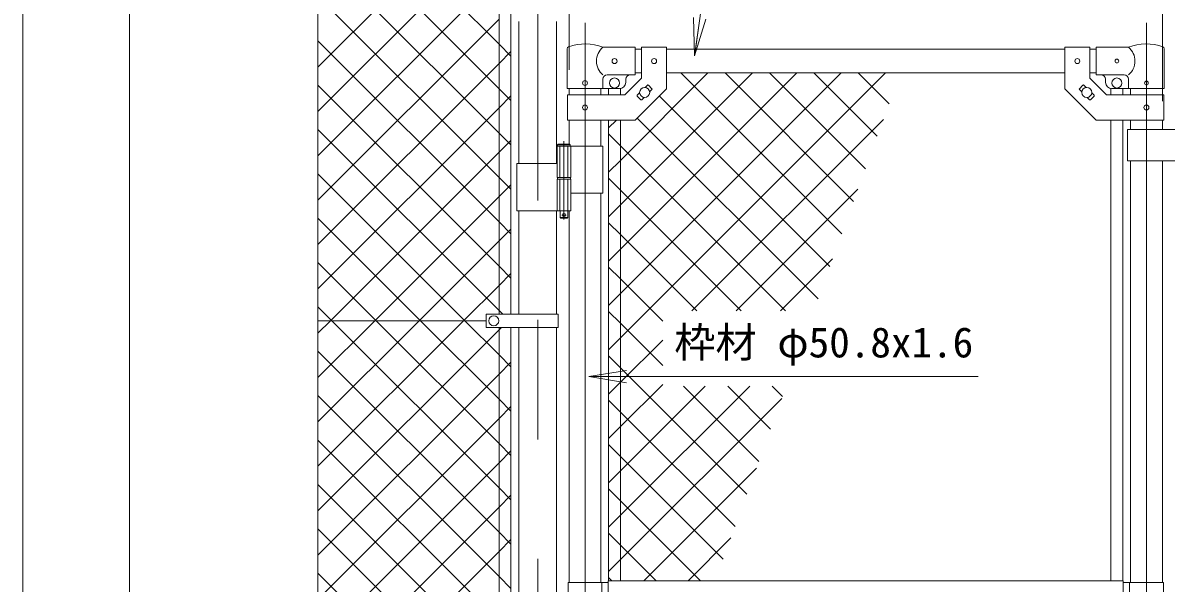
# Model space of a CAD drawing. Units: millimetres, scale not verified. Extents: x -6300 to 6300, y -4455 to 4455.
# Drawn here: x 283 to 2104, y 93 to 986 of the extents above; entities that cross this region are included whole.
import ezdxf
from ezdxf.enums import TextEntityAlignment as Align

# ---------------------------------------------------------------- set-up
doc = ezdxf.new("R2010")
doc.units = ezdxf.units.MM
doc.header["$LTSCALE"] = 30
doc.linetypes.add('DASHED', pattern=[7.5, 6, -1.5])
doc.linetypes.add('USER1', pattern=[50.8, 31.75, -6.35, 6.35, -6.35])
for name, color, linetype, lineweight in [('0-0_D-STR-TXT', 7, 'Continuous', 9), ('0-3_D-BMK', 2, 'USER1', 13), ('0-4_D-STR1', 1, 'Continuous', 18), ('0-5_D-STR3', 3, 'Continuous', 13), ('0-6_D-STR-DIM', 7, 'Continuous', 9), ('0-7_0', 7, 'Continuous', 9), ('0-B_D-STR2', 7, 'Continuous', 9)]:
    doc.layers.add(name, color=color, linetype=linetype, lineweight=lineweight)
doc.styles.add('ＭＳ ゴシック', font='')
doc.styles.get('ＭＳ ゴシック').set_extended_font_data('MS Gothic')

# ---------------------------------------------------------------- blocks, each defined once
blk = doc.blocks.new('_Open')
at = {"layer": '0-7_0'}
blk.add_line((-30, 5), (0, 0), dxfattribs=at)
blk.add_lwpolyline([(-30, -5), (0, 0), (-30, 0)], dxfattribs=at)

msp = doc.modelspace()

# ---------------------------------------------------------------- linework, layer by layer
at = {"layer": '0-0_D-STR-TXT'}
for points in [[(1943.84, 1330.93), (1407.64, 1330.93), (1352.65, 935.38)], [(1803.9, 421.81), (1383.07, 421.81), (1185.92, 421.81)]]:
    msp.add_lwpolyline(points, dxfattribs=at)
at = {"layer": '0-3_D-BMK'}
for p, q in [((1102.51, 3179.08), (1102.51, -1266.74)), ((1177.91, 985.57), (1177.91, -852.82)), ((2072.11, 985.57), (2072.11, -852.82)), ((1144.35, 797.26), (1144.35, 672.37)), ((1147.98, 679.34), (1140.73, 679.34))]:
    msp.add_line(p, q, dxfattribs=at)
at = {"layer": '0-4_D-STR1'}
for p, q in [((1072.26, 987.94), (1072.26, 761.34)), ((1132.76, 987.94), (1132.76, 761.34)), ((1257.91, 943.84), (1267.91, 943.84)), ((1307.91, 943.84), (1942.11, 943.84)), ((1982.11, 943.84), (1992.11, 943.84)), ((1257.91, 905.84), (1267.91, 905.84)), ((1307.91, 905.84), (1942.11, 905.84)), ((1982.11, 905.84), (1992.11, 905.84)), ((1152.51, 880.84), (1152.51, 870.79)), ((1203.31, 880.84), (1203.31, 870.79)), ((2046.71, 880.84), (2046.71, 870.79)), ((2097.51, 880.84), (2097.51, 870.79)), ((1152.51, 830.79), (1152.51, 792.34)), ((1203.31, 830.79), (1203.31, 789.34)), ((2046.71, 830.79), (2046.71, 815.79)), ((2097.51, 830.79), (2097.51, 815.79)), ((2046.71, 765.79), (2046.71, 93.84)), ((2097.51, 765.79), (2097.51, 93.84)), ((1203.31, 714.34), (1203.31, 93.84)), ((1072.26, 686.34), (1072.26, 521.34)), ((1132.76, 686.34), (1132.76, 521.34)), ((1152.51, 686.34), (1152.51, 93.84)), ((1072.26, 500.34), (1072.26, -136.66)), ((1132.76, 500.34), (1132.76, -136.66))]:
    msp.add_line(p, q, dxfattribs=at)
at = {"layer": '0-5_D-STR3'}
for p, q in [((1041.01, 1158.54), (1041.01, 521.34)), ((1060.01, 1158.54), (1060.01, 521.34)), ((1267.91, 947.04), (1267.91, 897.36)), ((1267.91, 947.04), (1307.91, 947.04)), ((1307.91, 947.04), (1307.91, 880.79)), ((1942.11, 947.04), (1942.11, 880.79)), ((1982.11, 947.04), (1942.11, 947.04)), ((1982.11, 947.04), (1982.11, 897.36)), ((1149.36, 880.84), (1149.36, 944.53)), ((1257.91, 946.84), (1206.46, 946.84)), ((1257.91, 946.84), (1257.91, 902.84)), ((1992.11, 946.84), (2043.56, 946.84)), ((1992.11, 946.84), (1992.11, 902.84)), ((2100.66, 880.84), (2100.66, 944.53)), ((1206.46, 880.84), (1206.46, 895.84)), ((1257.91, 902.84), (1213.46, 902.84)), ((1241.34, 870.79), (1267.91, 897.36)), ((1242.91, 895.84), (1242.91, 890.84)), ((2008.68, 870.79), (1982.11, 897.36)), ((1992.11, 902.84), (2036.56, 902.84)), ((2007.11, 895.84), (2007.11, 890.84)), ((2043.56, 880.84), (2043.56, 895.84)), ((1149.36, 880.84), (1206.46, 880.84)), ((1206.46, 880.84), (1232.91, 880.84)), ((1215.41, 880.84), (1215.41, 870.79)), ((1234.41, 880.84), (1234.41, 870.79)), ((1273.79, 882.74), (1277.51, 886.46)), ((1278.92, 886.46), (1284.58, 880.8)), ((1280.86, 875.67), (1284.58, 879.38)), ((1971.1, 886.46), (1965.44, 880.8)), ((1969.16, 875.67), (1965.44, 879.38)), ((1976.23, 882.74), (1972.52, 886.46)), ((2015.61, 880.84), (2015.61, 870.79)), ((2043.56, 880.84), (2017.11, 880.84)), ((2034.61, 880.84), (2034.61, 870.79)), ((2100.66, 880.84), (2043.56, 880.84)), ((1150.21, 870.79), (1241.34, 870.79)), ((1150.21, 870.79), (1150.21, 830.79)), ((1261.24, 870.19), (1264.96, 873.91)), ((1261.24, 868.78), (1266.9, 863.12)), ((1268.32, 863.12), (1272.03, 866.84)), ((1981.71, 863.12), (1977.99, 866.84)), ((1988.78, 868.78), (1983.12, 863.12)), ((1988.78, 870.19), (1985.06, 873.91)), ((2099.81, 870.79), (2008.68, 870.79)), ((2099.81, 870.79), (2099.81, 830.79)), ((1215.41, 830.79), (1215.41, 96.34)), ((1234.41, 830.79), (1234.41, 96.34)), ((2015.61, 830.79), (2015.61, 96.34)), ((2034.61, 830.79), (2034.61, 96.34)), ((2161.91, 815.79), (2041.91, 815.79)), ((2041.91, 815.79), (2041.91, 765.79)), ((1133.55, 789.34), (1133.55, 739.34)), ((1206.46, 789.34), (1133.55, 789.34)), ((1134.35, 791.34), (1135.35, 792.34)), ((1134.35, 791.34), (1134.35, 789.34)), ((1134.35, 791.34), (1154.35, 791.34)), ((1153.35, 792.34), (1135.35, 792.34)), ((1155.15, 789.34), (1155.15, 739.34)), ((1206.46, 789.34), (1206.46, 714.34)), ((2161.91, 765.79), (2041.91, 765.79)), ((1133.55, 761.34), (1069.21, 761.34)), ((1069.21, 761.34), (1069.21, 686.34)), ((1155.15, 739.34), (1133.55, 739.34)), ((1155.15, 736.34), (1133.55, 736.34)), ((1133.55, 736.34), (1133.55, 686.34)), ((1133.85, 739.34), (1133.85, 736.34)), ((1154.85, 736.34), (1133.85, 736.34)), ((1154.85, 739.34), (1154.85, 736.34)), ((1155.15, 736.34), (1155.15, 686.34)), ((1206.46, 714.34), (1155.26, 714.34)), ((1155.15, 686.34), (1069.21, 686.34)), ((1139.35, 674.34), (1138.35, 675.34)), ((1149.35, 674.34), (1139.35, 674.34)), ((1149.35, 674.34), (1150.35, 675.34)), ((1150.35, 686.34), (1150.35, 675.34)), ((752.51, 510.84), (1020.51, 510.84)), ((1020.51, 521.34), (1020.51, 500.34)), ((1135.31, 521.34), (1020.51, 521.34)), ((1135.31, 521.34), (1135.31, 500.34)), ((1135.31, 500.34), (1020.51, 500.34)), ((1041.01, 500.34), (1041.01, -136.66)), ((1060.01, 500.34), (1060.01, -136.66)), ((1150.91, 93.84), (1150.91, 43.84)), ((1150.91, 93.84), (1215.01, 93.84)), ((1204.91, 93.84), (1204.91, 43.84)), ((2035.01, 96.34), (1215.01, 96.34)), ((1215.01, 41.34), (1215.01, 96.34)), ((2035.01, 75.34), (2035.01, 96.34)), ((2099.11, 93.84), (2035.01, 93.84)), ((2045.11, 93.84), (2045.11, 75.34)), ((2099.11, 93.84), (2099.11, 75.34))]:
    msp.add_line(p, q, dxfattribs=at)
at = {"layer": '0-5_D-STR3', "linetype": 'DASHED'}
for p, q in [((1138.05, 789.34), (1138.05, 739.34)), ((1150.65, 789.34), (1150.65, 739.34)), ((1138.05, 736.34), (1138.05, 686.34)), ((1150.65, 736.34), (1150.65, 686.34))]:
    msp.add_line(p, q, dxfattribs=at)
at = {"layer": '0-5_D-STR3'}
for points in [[(1150.21, 830.79), (1257.91, 830.79), (1307.91, 880.79)], [(2099.81, 830.79), (1992.11, 830.79), (1942.11, 880.79)], [(1153.35, 792.34), (1154.35, 791.34), (1154.35, 789.34)], [(1138.35, 686.34), (1138.35, 675.34), (1150.35, 675.34)]]:
    msp.add_lwpolyline(points, dxfattribs=at)
for centre, radius in [((1224.91, 924.84), 4), ((1287.91, 924.79), 4), ((1962.11, 924.79), 4), ((2025.11, 924.84), 3), ((1177.91, 889.84), 4), ((1224.91, 889.84), 8), ((2025.11, 889.84), 8), ((2072.11, 889.84), 3), ((1272.91, 874.79), 8), ((1977.11, 874.79), 8), ((1177.91, 850.79), 4), ((2072.11, 850.79), 4), ((1144.35, 679.34), 2.5), ((1032.51, 510.84), 8)]:
    msp.add_circle(centre, radius, dxfattribs=at)
for centre, radius, start, end in [((1152.66, 944.53), 3.3, 109.22051, 180), ((1177.91, 872.11), 80, 69.0916, 109.22051), ((2072.11, 872.11), 80, 70.77949, 110.9084), ((2097.36, 944.53), 3.3, 0, 70.77949), ((1224.66, 924.84), 28.55, 129.59418, 230.40582), ((2025.37, 924.84), 28.55, 309.59418, 50.40582), ((1213.46, 895.84), 7, 90, 180), ((1249.91, 895.84), 7, 90, 180), ((2000.11, 895.84), 7, 0, 90), ((2036.56, 895.84), 7, 0, 90), ((1232.91, 890.84), 10, 270, 0), ((1278.22, 885.75), 1, 45, 135), ((1283.87, 880.09), 1, 315, 45), ((1966.15, 880.09), 1, 135, 225), ((1971.81, 885.75), 1, 45, 135), ((2017.11, 890.84), 10, 180, 270), ((1261.95, 869.49), 1, 135, 225), ((1267.61, 863.83), 1, 225, 315), ((1982.42, 863.83), 1, 225, 315), ((1988.07, 869.49), 1, 315, 45)]:
    msp.add_arc(centre, radius, start, end, dxfattribs=at)
at = {"layer": '0-6_D-STR-DIM'}
for p, q in [((1152.51, 910.84), (1152.51, 3423.84)), ((2097.51, 860.79), (2097.51, 3423.84)), ((2097.51, 860.79), (2097.51, 3423.84)), ((282.51, -796.16), (282.51, 3083.84)), ((452.51, -746.16), (452.51, 3083.84)), ((752.51, -949.16), (752.51, 1143.19))]:
    msp.add_line(p, q, dxfattribs=at)
at = {"layer": '0-B_D-STR2'}
for p, q in [((752.51, 915.19), (1006.16, 1168.84)), ((1041.01, 951.49), (823.66, 1168.84)), ((752.51, 844.48), (1041.01, 1132.98)), ((1041.01, 810.06), (752.51, 1098.56)), ((752.51, 773.77), (1041.01, 1062.27)), ((1041.01, 739.35), (752.51, 1027.85)), ((752.51, 703.06), (1041.01, 991.56)), ((1041.01, 668.64), (752.51, 957.14)), ((1060.01, 932.49), (1041.01, 951.49)), ((1041.01, 920.85), (1060.01, 939.85)), ((752.51, 632.35), (1041.01, 920.85)), ((1234.41, 766.46), (1373.79, 905.84)), ((1234.41, 695.75), (1444.5, 905.84)), ((1234.41, 625.04), (1515.21, 905.84)), ((1234.41, 554.33), (1585.92, 905.84)), ((1234.41, 483.62), (1656.63, 905.84)), ((1586.8, 649.35), (1330.3, 905.84)), ((1605.67, 701.19), (1401.02, 905.84)), ((1624.54, 753.03), (1471.73, 905.84)), ((1643.4, 804.87), (1542.44, 905.84)), ((1662.27, 856.71), (1613.15, 905.84)), ((1041.01, 597.93), (752.51, 886.43)), ((1041.01, 850.14), (1060.01, 869.14)), ((1567.93, 597.5), (1296.28, 869.15)), ((752.51, 561.64), (1041.01, 850.14)), ((1215.41, 818.18), (1228.02, 830.79)), ((1549.06, 545.66), (1260.92, 833.8)), ((1348.09, 526.59), (1653.15, 831.65)), ((1060.01, 791.06), (1041.01, 810.06)), ((1234.41, 789.6), (1215.41, 808.6)), ((1041.01, 779.43), (1060.01, 798.43)), ((1497.42, 526.59), (1234.41, 789.6)), ((772.42, 510.84), (1041.01, 779.43)), ((1215.41, 747.46), (1234.41, 766.46)), ((986.68, 510.84), (752.51, 745.01)), ((1060.01, 720.35), (1041.01, 739.35)), ((1234.41, 718.89), (1215.41, 737.89)), ((1041.01, 708.72), (1060.01, 727.72)), ((1426.71, 526.59), (1234.41, 718.89)), ((1418.8, 526.59), (1612.69, 720.48)), ((843.13, 510.84), (1041.01, 708.72)), ((1215.41, 676.75), (1234.41, 695.75)), ((915.97, 510.84), (752.51, 674.3)), ((1060.01, 649.64), (1041.01, 668.64)), ((1041.01, 638.01), (1060.01, 657.01)), ((913.84, 510.84), (1041.01, 638.01)), ((1215.41, 606.04), (1234.41, 625.04)), ((845.26, 510.84), (752.51, 603.59)), ((1489.51, 526.59), (1572.22, 609.3)), ((1060.01, 578.93), (1041.01, 597.93)), ((1041.01, 567.3), (1060.01, 586.3)), ((1234.41, 577.47), (1215.41, 596.47)), ((984.55, 510.84), (1041.01, 567.3)), ((1301.61, 510.27), (1234.41, 577.47)), ((1215.41, 535.33), (1234.41, 554.33)), ((774.55, 510.84), (752.51, 532.88)), ((752.51, 490.93), (772.42, 510.84)), ((752.51, 420.22), (843.13, 510.84)), ((752.51, 349.51), (913.84, 510.84)), ((752.51, 278.8), (984.55, 510.84)), ((1041.01, 244.38), (774.55, 510.84)), ((1041.01, 315.09), (845.26, 510.84)), ((1041.01, 385.8), (915.97, 510.84)), ((1041.01, 456.51), (986.68, 510.84)), ((1234.41, 506.76), (1215.41, 525.76)), ((1301.61, 439.56), (1234.41, 506.76)), ((1215.41, 464.62), (1234.41, 483.62)), ((1234.41, 412.91), (1301.61, 480.11)), ((1041.01, 173.67), (752.51, 462.17)), ((1060.01, 437.51), (1041.01, 456.51)), ((1041.01, 425.88), (1060.01, 444.88)), ((1234.41, 436.05), (1215.41, 455.05)), ((752.51, 137.38), (1041.01, 425.88)), ((1435.85, 234.61), (1234.41, 436.05)), ((1215.41, 393.91), (1234.41, 412.91)), ((1234.41, 342.2), (1301.61, 409.4)), ((1454.72, 286.45), (1334.58, 406.59)), ((1473.58, 338.29), (1405.29, 406.59)), ((1492.45, 390.14), (1476, 406.59)), ((1041.01, 102.96), (752.51, 391.46)), ((1060.01, 366.8), (1041.01, 385.8)), ((1234.41, 365.34), (1215.41, 384.34)), ((1041.01, 355.17), (1060.01, 374.17)), ((1416.98, 182.77), (1234.41, 365.34)), ((752.51, 66.67), (1041.01, 355.17)), ((1215.41, 323.2), (1234.41, 342.2)), ((1041.01, 32.25), (752.51, 320.75)), ((1060.01, 296.09), (1041.01, 315.09)), ((1234.41, 294.62), (1215.41, 313.62)), ((1041.01, 284.46), (1060.01, 303.46)), ((1398.11, 130.93), (1234.41, 294.62)), ((752.51, -4.04), (1041.01, 284.46)), ((1271.39, 96.34), (1450.83, 275.78)), ((1041.01, -38.46), (752.51, 250.04)), ((1060.01, 225.38), (1041.01, 244.38)), ((1041.01, 213.74), (1060.01, 232.74)), ((752.51, -74.76), (1041.01, 213.74)), ((1041.01, -109.17), (752.51, 179.33)), ((1060.01, 154.67), (1041.01, 173.67)), ((1342.1, 96.34), (1410.36, 164.6)), ((1041.01, 143.03), (1060.01, 162.03)), ((752.51, -145.47), (1041.01, 143.03)), ((1008.29, -147.16), (752.51, 108.62)), ((1060.01, 83.96), (1041.01, 102.96)), ((1220.57, 96.34), (1215.41, 101.49))]:
    msp.add_line(p, q, dxfattribs=at)
for points in [[(1060.01, 861.78), (1041.01, 880.78), (752.95, 1168.84), (752.83, 1168.96)], [(1046.9, 521.34), (1041.01, 527.22), (752.51, 815.72)], [(1356, 526.59), (1234.41, 648.18), (1215.41, 667.18)], [(752.51, 208.09), (1041.01, 496.59), (1044.76, 500.34)], [(1215.41, 252.49), (1234.41, 271.49), (1369.51, 406.59)], [(1215.41, 181.78), (1234.41, 200.78), (1440.22, 406.59)], [(1215.41, 111.07), (1234.41, 130.07), (1491.29, 386.95)], [(1361.99, 96.34), (1234.41, 223.91), (1215.41, 242.91)], [(1291.28, 96.34), (1234.41, 153.2), (1215.41, 172.2)]]:
    msp.add_lwpolyline(points, dxfattribs=at)

# ---------------------------------------------------------------- block references
at = {"layer": '0-0_D-STR-TXT', "xscale": 2, "yscale": 2}
for p, rotation in [((1352.38, 933.4), 262.08579), ((1183.92, 421.81), 180)]:
    msp.add_blockref('_Open', p, dxfattribs=dict(at, rotation=rotation))

# ---------------------------------------------------------------- texts
at = {"layer": '0-0_D-STR-TXT', "style": 'ＭＳ ゴシック'}
msp.add_text('枠材 φ50.8x1.6', height=48.17, dxfattribs=at).set_placement((1320.14, 437.95), align=Align.BOTTOM_LEFT)

doc.saveas('drawing.dxf')
